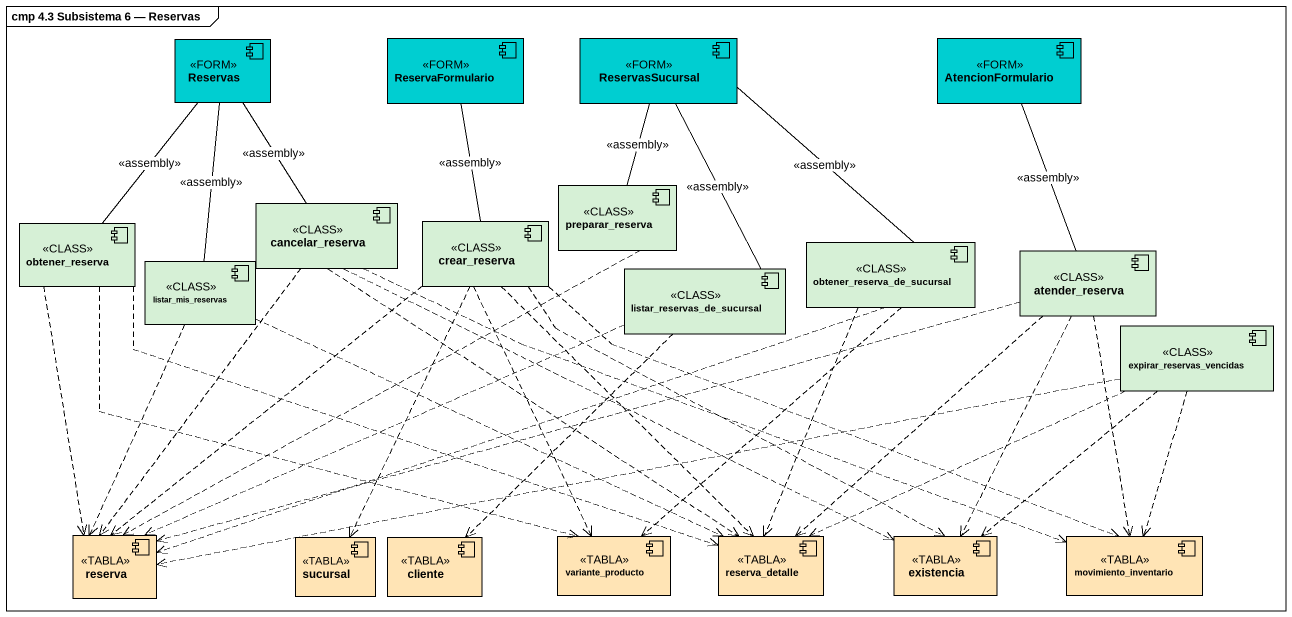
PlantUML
@startuml
mainframe cmp 4.3 Subsistema 6 — Reservas
component Reservas <<FORM>> #00CED1
component ReservaFormulario <<FORM>> #00CED1
component ReservasSucursal <<FORM>> #00CED1
component AtencionFormulario <<FORM>> #00CED1
component preparar_reserva <<CLASS>> #D6F0D6
component obtener_reserva <<CLASS>> #D6F0D6
component cancelar_reserva <<CLASS>> #D6F0D6
component crear_reserva <<CLASS>> #D6F0D6
component listar_mis_reservas <<CLASS>> #D6F0D6
component listar_reservas_de_sucursal <<CLASS>> #D6F0D6
component obtener_reserva_de_sucursal <<CLASS>> #D6F0D6
component atender_reserva <<CLASS>> #D6F0D6
component expirar_reservas_vencidas <<CLASS>> #D6F0D6
component reserva <<TABLA>> #FFE4B5
component sucursal <<TABLA>> #FFE4B5
component cliente <<TABLA>> #FFE4B5
component variante_producto <<TABLA>> #FFE4B5
component reserva_detalle <<TABLA>> #FFE4B5
component existencia <<TABLA>> #FFE4B5
component movimiento_inventario <<TABLA>> #FFE4B5
Reservas -- obtener_reserva : <<assembly>>
Reservas -- cancelar_reserva : <<assembly>>
Reservas -- listar_mis_reservas : <<assembly>>
ReservaFormulario -- crear_reserva : <<assembly>>
ReservasSucursal -- preparar_reserva : <<assembly>>
ReservasSucursal -- listar_reservas_de_sucursal : <<assembly>>
ReservasSucursal -- obtener_reserva_de_sucursal : <<assembly>>
AtencionFormulario -- atender_reserva : <<assembly>>
preparar_reserva ..> reserva
obtener_reserva ..> reserva
obtener_reserva .right.> variante_producto
obtener_reserva .right.> reserva_detalle
cancelar_reserva ..> reserva
cancelar_reserva ..> reserva_detalle
cancelar_reserva .right.> existencia
cancelar_reserva .right.> movimiento_inventario
crear_reserva ..> reserva
crear_reserva ..> sucursal
crear_reserva ..> variante_producto
crear_reserva ..> reserva_detalle
crear_reserva ..> existencia
crear_reserva .right.> movimiento_inventario
listar_mis_reservas ..> reserva
listar_mis_reservas .right.> reserva_detalle
listar_reservas_de_sucursal .left.> reserva
listar_reservas_de_sucursal ..> cliente
obtener_reserva_de_sucursal .left.> reserva
obtener_reserva_de_sucursal ..> variante_producto
obtener_reserva_de_sucursal ..> reserva_detalle
atender_reserva .left.> reserva
atender_reserva ..> reserva_detalle
atender_reserva ..> existencia
atender_reserva ..> movimiento_inventario
expirar_reservas_vencidas .left.> reserva
expirar_reservas_vencidas .left.> reserva_detalle
expirar_reservas_vencidas ..> existencia
expirar_reservas_vencidas ..> movimiento_inventario
@enduml
